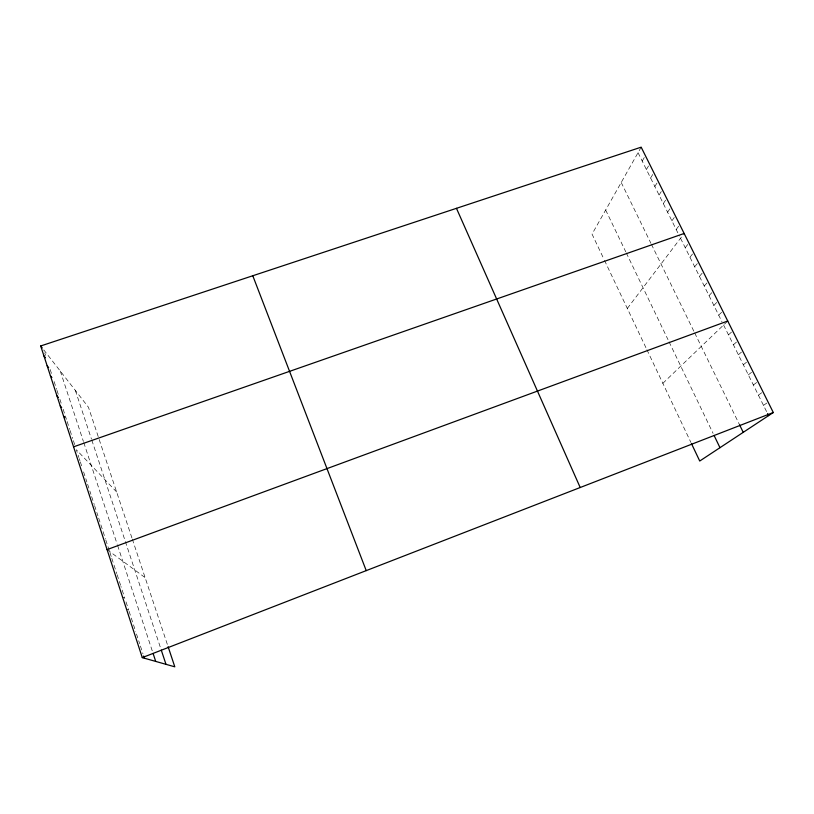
<?xml version="1.0" encoding="UTF-8"?>
<svg xmlns="http://www.w3.org/2000/svg" width="814" height="814" viewBox="0 0 814 814"><rect width="100%" height="100%" fill="white"/><g stroke="black" fill="none" stroke-linecap="round" stroke-linejoin="round"><path stroke-width="0.61" stroke-dasharray="4.07 3.05" d="M641.167 147.171L592.043 234.117L603.988 259.29M642.215 161.08L645.38 155.627M646.397 169.505L649.613 164.133M650.6 177.961L653.856 172.66M654.812 186.467L658.129 181.237M659.055 195.004L662.413 189.845M663.308 203.571L666.727 198.494M667.582 212.189L671.051 207.183M671.876 220.838L675.396 215.913M676.19 229.528L679.761 224.674M627.319 308.445L683.424 234.432M685.215 247.71L688.898 243.02M689.936 257.204L693.67 252.605M694.678 266.748L698.463 262.23M699.44 276.343L703.286 271.907M704.222 285.979L708.129 281.634M709.025 295.665L712.993 291.412M713.858 305.392L717.887 301.231M718.711 315.171L722.801 311.101M662.85 383.323L726.902 321.815M728.489 334.869L732.702 330.983M733.414 344.79L737.688 340.995M738.369 354.762L742.694 351.058M743.345 364.784L747.73 361.182M748.341 374.847L752.797 371.347M753.367 384.971L757.885 381.562M758.414 395.136L762.993 391.829M763.481 405.352L768.131 402.147M126.414 608.943L128.693 610.103L125.214 599.43M122.507 596.947L124.827 598.239L120.971 586.446M107.072 549.613L145.136 577.625M116.636 491.971L76.363 449.745L78.887 457.488M638.044 152.686L679.446 236.07M680.524 238.248L721.967 321.723M723.595 325L767.053 412.545M621.214 182.478L650.915 243.294M651.414 244.322L694.2 331.939M694.708 332.967L739.539 424.776M605.657 210.012L625.763 251.821M626.302 252.93L668.009 339.662M669.067 341.86L713.084 433.363M604.487 260.348L646.408 348.667M646.896 349.705L690.903 442.419M131.929 537.942L88.451 407.224L43.783 349.918L45.553 355.342M132.326 539.133L167.735 645.573M75.366 390.445L91.443 439.041M91.819 440.15L160.49 647.741M60.287 371.092L83.394 441.412M83.791 442.602L117.216 544.301M117.613 545.502L152.727 652.319M50.173 369.505L51.597 373.88M54.111 381.562L56.624 389.275M56.98 390.374L58.425 394.8M59.87 399.226L61.325 403.673M63.136 409.239L66.422 419.291M67.155 421.53L69.719 429.395M70.085 430.514L72.66 438.42M73.402 440.679L74.878 445.207M79.243 458.597L79.965 460.805M80.332 461.914L82.143 467.48M83.598 471.927L86.884 481.98M87.617 484.228L90.914 494.342M91.646 496.601L94.231 504.507M94.597 505.636L97.934 515.862M98.677 518.131L105.403 538.746M105.779 539.896L109.544 551.434M109.931 552.594L111.447 557.244M111.823 558.404L116.768 573.544M117.145 574.715L120.594 585.266M129.08 611.294L135.724 631.623M136.498 634.025L139.652 643.671M140.435 646.082L142.959 653.805"/><path stroke-width="1.22" d="M168.111 646.692L174.807 666.829L142.277 657.61L40.7 345.97L641.167 147.171L773.3 412.515L699.735 461.029L691.422 443.508M142.277 657.61L773.3 412.515M107.072 549.613L727.736 321.011M73.575 446.825L684.147 233.476M63.543 416.046L64.978 417.663M60.226 405.891L61.681 407.56M56.939 395.777L58.405 397.507M50.397 375.712L51.893 377.533M47.151 365.751L48.657 367.623M43.915 355.84L45.442 357.763M40.7 345.97L42.236 347.944M767.561 413.573L768.589 415.628M739.539 424.776L743.233 432.346M714.061 435.409L719.973 447.69M456.461 208.323L580.199 487.515M252.788 275.753L366.229 570.624M161.274 650.101L165.985 664.326M153.103 653.459L155.718 661.416M143.681 656.003L144.393 658.211"/></g></svg>
